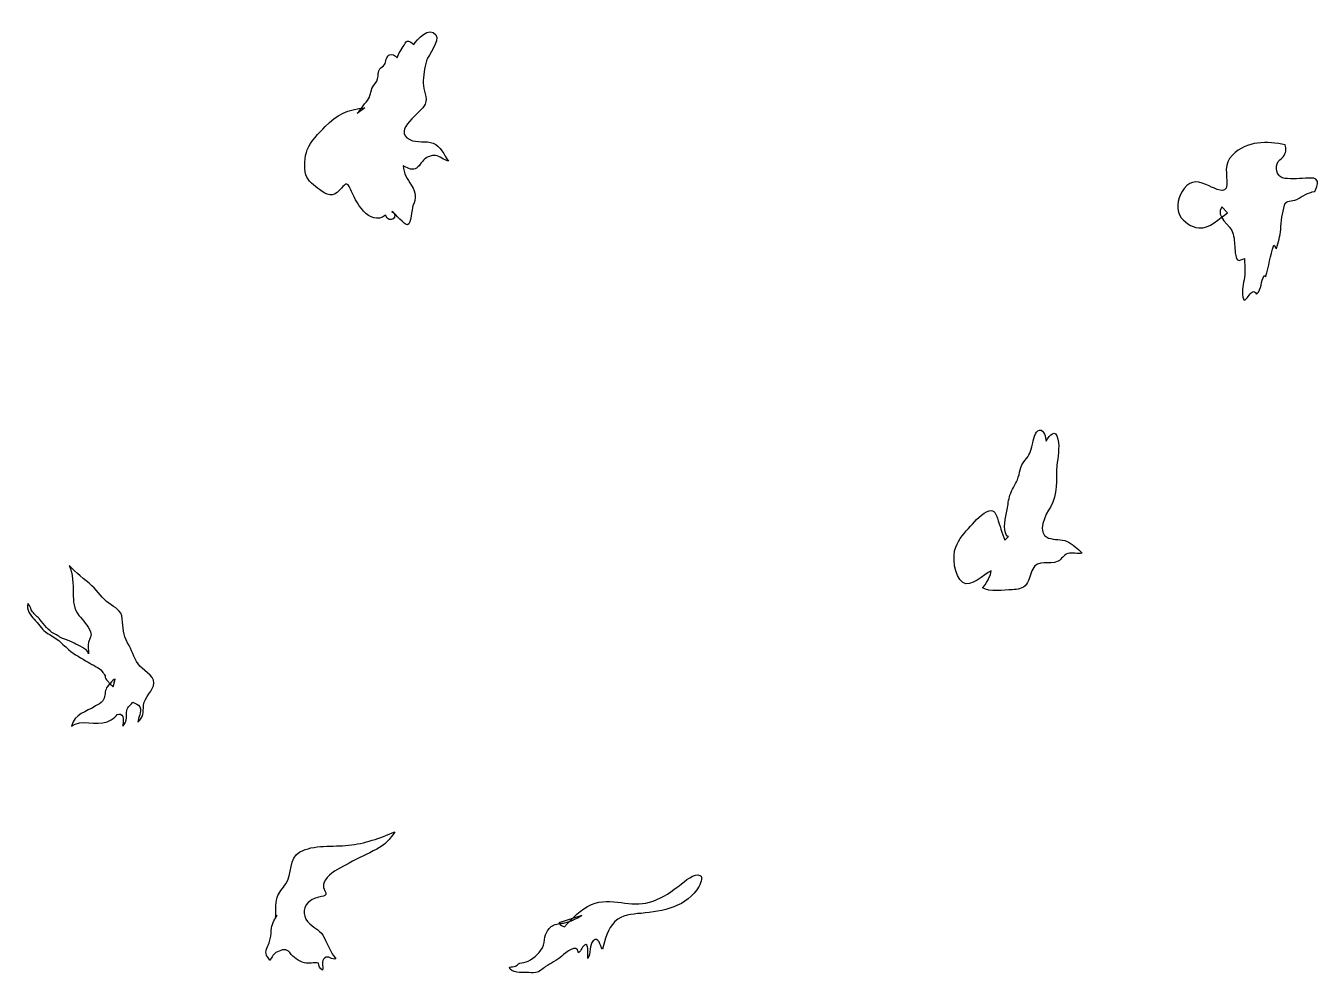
# Model space of a CAD drawing. Header units: centimetres. Extents: x -3.52 to 1.31, y -3.67 to 3.67.
# Drawn here: x -3.518 to 0.944, y -3.666 to -0.395 of the extents above; entities that cross this region are included whole.
import ezdxf

# ---------------------------------------------------------------- set-up
doc = ezdxf.new("R2010")
doc.units = ezdxf.units.CM
doc.header["$MEASUREMENT"] = 0
doc.layers.add('Layer 1', color=7, linetype='Continuous')

msp = doc.modelspace()

# ---------------------------------------------------------------- linework, layer by layer
at = {"layer": 'Layer 1'}
for points, knots in [([(-2.34778, -0.67834), (-2.40408, -0.68318), (-2.4457, -0.70131), (-2.48454, -0.74292), (-2.48454, -0.74292), (-2.50587, -0.76557), (-2.53515, -0.79261), (-2.54629, -0.82261), (-2.54629, -0.82261), (-2.55529, -0.84714), (-2.55812, -0.88413), (-2.55103, -0.90945), (-2.55103, -0.90945), (-2.54494, -0.93165), (-2.52105, -0.94673), (-2.5038, -0.96028), (-2.5038, -0.96028), (-2.47888, -0.97967), (-2.45787, -0.98798), (-2.4344, -0.96234), (-2.4344, -0.96234), (-2.41712, -0.9435), (-2.40913, -0.92779), (-2.39662, -0.95895), (-2.39662, -0.95895), (-2.38064, -0.9988), (-2.33304, -1.09063), (-2.27573, -1.04891), (-2.27573, -1.04891), (-2.26409, -1.0827), (-2.22514, -1.05113), (-2.25364, -1.03576), (-2.25364, -1.03576), (-2.24179, -1.04317), (-2.21194, -1.08341), (-2.19961, -1.08151), (-2.19961, -1.08151), (-2.18778, -1.07976), (-2.18569, -1.02798), (-2.18114, -1.01642), (-2.18114, -1.01642), (-2.17021, -0.98864), (-2.17003, -0.97258), (-2.18638, -0.94593), (-2.18638, -0.94593), (-2.20077, -0.92265), (-2.213, -0.9059), (-2.21527, -0.87788), (-2.21527, -0.87788), (-2.20315, -0.88354), (-2.18746, -0.89455), (-2.17315, -0.88854), (-2.17315, -0.88854), (-2.16064, -0.8832), (-2.15127, -0.86377), (-2.14132, -0.8552), (-2.14132, -0.8552), (-2.13254, -0.84771), (-2.11589, -0.84131), (-2.10385, -0.84226), (-2.10385, -0.84226), (-2.08766, -0.84377), (-2.07533, -0.85972), (-2.0589, -0.86171), (-2.0589, -0.86171), (-2.07276, -0.84099), (-2.08689, -0.81041), (-2.11116, -0.80027), (-2.11116, -0.80027), (-2.1369, -0.78953), (-2.16736, -0.80077), (-2.19249, -0.78757), (-2.19249, -0.78757), (-2.25461, -0.75503), (-2.1505, -0.69417), (-2.13896, -0.66541), (-2.13896, -0.66541), (-2.12951, -0.64189), (-2.14597, -0.61707), (-2.14597, -0.59302), (-2.14597, -0.59302), (-2.14597, -0.56897), (-2.14102, -0.53915), (-2.13435, -0.51587), (-2.13435, -0.51587), (-2.12792, -0.49362), (-2.08733, -0.44843), (-2.10271, -0.42546), (-2.10271, -0.42546), (-2.12311, -0.39482), (-2.16801, -0.44282), (-2.17862, -0.45927), (-2.17862, -0.45927), (-2.19352, -0.44588), (-2.2018, -0.44014), (-2.21206, -0.46144), (-2.21206, -0.46144), (-2.21878, -0.47533), (-2.23169, -0.49036), (-2.23593, -0.50504), (-2.23593, -0.50504), (-2.24321, -0.4979), (-2.2527, -0.48975), (-2.26313, -0.49507), (-2.26313, -0.49507), (-2.27448, -0.50076), (-2.27332, -0.51923), (-2.27969, -0.52851), (-2.27969, -0.52851), (-2.28345, -0.53412), (-2.29173, -0.53806), (-2.29567, -0.54367), (-2.29567, -0.54367), (-2.30268, -0.55322), (-2.3003, -0.5573), (-2.30149, -0.56902), (-2.30149, -0.56902), (-2.30287, -0.58265), (-2.3085, -0.58953), (-2.31639, -0.59998), (-2.31639, -0.59998), (-2.32763, -0.61517), (-2.32615, -0.63144), (-2.33436, -0.64665), (-2.33436, -0.64665), (-2.33878, -0.65493), (-2.34756, -0.66231), (-2.35288, -0.67067), (-2.35288, -0.67067), (-2.35899, -0.68078), (-2.36661, -0.68877), (-2.3741, -0.698), (-2.3741, -0.698), (-2.3741, -0.698), (-2.34778, -0.67834), (-2.34778, -0.67834)], [0, 0, 0, 0, 0.0285714, 0.0285714, 0.0285714, 0.0285714, 0.0571429, 0.0571429, 0.0571429, 0.0571429, 0.0857143, 0.0857143, 0.0857143, 0.0857143, 0.1142857, 0.1142857, 0.1142857, 0.1142857, 0.1428571, 0.1428571, 0.1428571, 0.1428571, 0.1714286, 0.1714286, 0.1714286, 0.1714286, 0.2, 0.2, 0.2, 0.2, 0.2285714, 0.2285714, 0.2285714, 0.2285714, 0.2571429, 0.2571429, 0.2571429, 0.2571429, 0.2857143, 0.2857143, 0.2857143, 0.2857143, 0.3142857, 0.3142857, 0.3142857, 0.3142857, 0.3428571, 0.3428571, 0.3428571, 0.3428571, 0.3714286, 0.3714286, 0.3714286, 0.3714286, 0.4, 0.4, 0.4, 0.4, 0.4285714, 0.4285714, 0.4285714, 0.4285714, 0.4571429, 0.4571429, 0.4571429, 0.4571429, 0.4857143, 0.4857143, 0.4857143, 0.4857143, 0.5142857, 0.5142857, 0.5142857, 0.5142857, 0.5428571, 0.5428571, 0.5428571, 0.5428571, 0.5714286, 0.5714286, 0.5714286, 0.5714286, 0.6, 0.6, 0.6, 0.6, 0.6285714, 0.6285714, 0.6285714, 0.6285714, 0.6571429, 0.6571429, 0.6571429, 0.6571429, 0.6857143, 0.6857143, 0.6857143, 0.6857143, 0.7142857, 0.7142857, 0.7142857, 0.7142857, 0.7428571, 0.7428571, 0.7428571, 0.7428571, 0.7714286, 0.7714286, 0.7714286, 0.7714286, 0.8, 0.8, 0.8, 0.8, 0.8285714, 0.8285714, 0.8285714, 0.8285714, 0.8571429, 0.8571429, 0.8571429, 0.8571429, 0.8857143, 0.8857143, 0.8857143, 0.8857143, 0.9142857, 0.9142857, 0.9142857, 0.9142857, 0.9428571, 0.9428571, 0.9428571, 0.9428571, 1, 1, 1, 1]), ([(-2.34778, -0.67834), (-2.34778, -0.67834), (-2.34778, -0.67834), (-2.34778, -0.67834), (-2.34778, -0.67834), (-2.34778, -0.67834), (-2.34778, -0.67834), (-2.34778, -0.67834)], [0, 0, 0, 0, 0.3333333, 0.3333333, 0.3333333, 0.3333333, 1, 1, 1, 1]), ([(0.63116, -1.04005), (0.60444, -1.06029), (0.56814, -1.09574), (0.53157, -1.09291), (0.53157, -1.09291), (0.50686, -1.0909), (0.47791, -1.07079), (0.46614, -1.04933), (0.46614, -1.04933), (0.45037, -1.02041), (0.46349, -0.98128), (0.48143, -0.95643), (0.48143, -0.95643), (0.5053, -0.9236), (0.53546, -0.93272), (0.56774, -0.94743), (0.56774, -0.94743), (0.58795, -0.95661), (0.6269, -0.98066), (0.62846, -0.94378), (0.62846, -0.94378), (0.63015, -0.90494), (0.61613, -0.87274), (0.6482, -0.84102), (0.6482, -0.84102), (0.69821, -0.79123), (0.76734, -0.79242), (0.83045, -0.80522), (0.83045, -0.80522), (0.83378, -0.82059), (0.83363, -0.83459), (0.82317, -0.84702), (0.82317, -0.84702), (0.81587, -0.8558), (0.8064, -0.85967), (0.80264, -0.87107), (0.80264, -0.87107), (0.79515, -0.89374), (0.80433, -0.91859), (0.82841, -0.92155), (0.82841, -0.92155), (0.85484, -0.9248), (0.88344, -0.92126), (0.90995, -0.92105), (0.90995, -0.92105), (0.92228, -0.92084), (0.93726, -0.91838), (0.94138, -0.93251), (0.94138, -0.93251), (0.94397, -0.94169), (0.93529, -0.95775), (0.93252, -0.9664), (0.93252, -0.9664), (0.90675, -0.97087), (0.89209, -0.98251), (0.87013, -0.99445), (0.87013, -0.99445), (0.85277, -1.00387), (0.83314, -0.99307), (0.8278, -1.01414), (0.8278, -1.01414), (0.82129, -1.04078), (0.81529, -1.07036), (0.8146, -1.09788), (0.8146, -1.09788), (0.8141, -1.12135), (0.80492, -1.14146), (0.8006, -1.16445), (0.8006, -1.16445), (0.7933, -1.16231), (0.79785, -1.15458), (0.79073, -1.15212), (0.79073, -1.15212), (0.778, -1.18794), (0.77438, -1.22589), (0.76271, -1.26139), (0.76271, -1.26139), (0.76221, -1.25869), (0.76065, -1.25734), (0.75797, -1.25734), (0.75797, -1.25734), (0.74463, -1.27668), (0.75114, -1.30457), (0.73122, -1.32116), (0.73122, -1.32116), (0.71259, -1.2842), (0.68746, -1.38114), (0.68322, -1.32254), (0.68322, -1.32254), (0.68163, -1.29899), (0.68796, -1.27809), (0.69031, -1.25528), (0.69031, -1.25528), (0.69219, -1.23665), (0.69052, -1.21684), (0.68933, -1.19821), (0.68933, -1.19821), (0.68216, -1.19967), (0.67248, -1.20776), (0.66578, -1.20342), (0.66578, -1.20342), (0.66004, -1.19964), (0.65766, -1.17786), (0.65708, -1.17146), (0.65708, -1.17146), (0.65512, -1.15077), (0.65581, -1.1345), (0.65039, -1.11378), (0.65039, -1.11378), (0.64229, -1.08182), (0.58726, -1.05499), (0.61142, -1.0203), (0.61142, -1.0203), (0.61142, -1.0203), (0.63116, -1.04005), (0.63116, -1.04005)], [0, 0, 0, 0, 0.0333333, 0.0333333, 0.0333333, 0.0333333, 0.0666667, 0.0666667, 0.0666667, 0.0666667, 0.1, 0.1, 0.1, 0.1, 0.1333333, 0.1333333, 0.1333333, 0.1333333, 0.1666667, 0.1666667, 0.1666667, 0.1666667, 0.2, 0.2, 0.2, 0.2, 0.2333333, 0.2333333, 0.2333333, 0.2333333, 0.2666667, 0.2666667, 0.2666667, 0.2666667, 0.3, 0.3, 0.3, 0.3, 0.3333333, 0.3333333, 0.3333333, 0.3333333, 0.3666667, 0.3666667, 0.3666667, 0.3666667, 0.4, 0.4, 0.4, 0.4, 0.4333333, 0.4333333, 0.4333333, 0.4333333, 0.4666667, 0.4666667, 0.4666667, 0.4666667, 0.5, 0.5, 0.5, 0.5, 0.5333333, 0.5333333, 0.5333333, 0.5333333, 0.5666667, 0.5666667, 0.5666667, 0.5666667, 0.6, 0.6, 0.6, 0.6, 0.6333333, 0.6333333, 0.6333333, 0.6333333, 0.6666667, 0.6666667, 0.6666667, 0.6666667, 0.7, 0.7, 0.7, 0.7, 0.7333333, 0.7333333, 0.7333333, 0.7333333, 0.7666667, 0.7666667, 0.7666667, 0.7666667, 0.8, 0.8, 0.8, 0.8, 0.8333333, 0.8333333, 0.8333333, 0.8333333, 0.8666667, 0.8666667, 0.8666667, 0.8666667, 0.9, 0.9, 0.9, 0.9, 0.9333333, 0.9333333, 0.9333333, 0.9333333, 1, 1, 1, 1]), ([(0.63116, -1.04005), (0.63116, -1.04005), (0.63116, -1.04005), (0.63116, -1.04005), (0.63116, -1.04005), (0.63116, -1.04005), (0.63116, -1.04005), (0.63116, -1.04005)], [0, 0, 0, 0, 0.3333333, 0.3333333, 0.3333333, 0.3333333, 1, 1, 1, 1]), ([(-0.13822, -2.17112), (-0.14751, -2.14606), (-0.15518, -2.12064), (-0.16357, -2.09529), (-0.16357, -2.09529), (-0.16857, -2.08034), (-0.17294, -2.06542), (-0.19138, -2.06965), (-0.19138, -2.06965), (-0.21593, -2.07507), (-0.24009, -2.10534), (-0.25607, -2.1228), (-0.25607, -2.1228), (-0.27546, -2.14391), (-0.29668, -2.16778), (-0.30735, -2.19471), (-0.30735, -2.19471), (-0.32026, -2.22707), (-0.31277, -2.29448), (-0.28322, -2.31719), (-0.28322, -2.31719), (-0.25718, -2.33709), (-0.20845, -2.28877), (-0.18519, -2.27713), (-0.18519, -2.27713), (-0.18339, -2.28875), (-0.20559, -2.32859), (-0.21488, -2.33571), (-0.21488, -2.33571), (-0.1917, -2.35061), (-0.13934, -2.34407), (-0.11241, -2.34214), (-0.11241, -2.34214), (-0.09357, -2.34074), (-0.07513, -2.33918), (-0.06338, -2.32338), (-0.06338, -2.32338), (-0.05155, -2.3075), (-0.05036, -2.28777), (-0.04168, -2.27073), (-0.04168, -2.27073), (-0.02345, -2.23493), (0.01571, -2.25959), (0.0459, -2.2438), (0.0459, -2.2438), (0.059, -2.23689), (0.06463, -2.22173), (0.07953, -2.21737), (0.07953, -2.21737), (0.09472, -2.21295), (0.11316, -2.21888), (0.12914, -2.21599), (0.12914, -2.21599), (0.11334, -2.20101), (0.09718, -2.18472), (0.07707, -2.17556), (0.07707, -2.17556), (0.05617, -2.16619), (0.03349, -2.17093), (0.01256, -2.16355), (0.01256, -2.16355), (-0.03128, -2.14775), (0.00341, -2.0814), (0.01939, -2.05655), (0.01939, -2.05655), (0.04781, -2.01255), (0.03685, -1.96326), (0.04199, -1.91354), (0.04199, -1.91354), (0.04503, -1.88377), (0.05204, -1.85184), (0.04546, -1.82213), (0.04546, -1.82213), (0.03697, -1.78459), (0.01763, -1.80705), (0.00471, -1.82893), (0.00471, -1.82893), (0.00254, -1.81742), (-0.0013, -1.78842), (-0.01794, -1.79083), (-0.01794, -1.79083), (-0.03352, -1.79297), (-0.03974, -1.82859), (-0.04241, -1.83973), (-0.04241, -1.83973), (-0.04823, -1.86439), (-0.05257, -1.87788), (-0.06905, -1.89611), (-0.06905, -1.89611), (-0.08657, -1.91537), (-0.085, -1.93963), (-0.09419, -1.96241), (-0.09419, -1.96241), (-0.10178, -1.98093), (-0.1139, -1.99609), (-0.12001, -2.01578), (-0.12001, -2.01578), (-0.12506, -2.03203), (-0.12715, -2.04872), (-0.12956, -2.06557), (-0.12956, -2.06557), (-0.13401, -2.09475), (-0.14766, -2.12936), (-0.13038, -2.15667), (-0.13038, -2.15667), (-0.12861, -2.15717), (-0.12681, -2.15757), (-0.12506, -2.15797), (-0.12506, -2.15797), (-0.12506, -2.15797), (-0.13822, -2.17112), (-0.13822, -2.17112)], [0, 0, 0, 0, 0.0344828, 0.0344828, 0.0344828, 0.0344828, 0.0689655, 0.0689655, 0.0689655, 0.0689655, 0.1034483, 0.1034483, 0.1034483, 0.1034483, 0.137931, 0.137931, 0.137931, 0.137931, 0.1724138, 0.1724138, 0.1724138, 0.1724138, 0.2068966, 0.2068966, 0.2068966, 0.2068966, 0.2413793, 0.2413793, 0.2413793, 0.2413793, 0.2758621, 0.2758621, 0.2758621, 0.2758621, 0.3103448, 0.3103448, 0.3103448, 0.3103448, 0.3448276, 0.3448276, 0.3448276, 0.3448276, 0.3793103, 0.3793103, 0.3793103, 0.3793103, 0.4137931, 0.4137931, 0.4137931, 0.4137931, 0.4482759, 0.4482759, 0.4482759, 0.4482759, 0.4827586, 0.4827586, 0.4827586, 0.4827586, 0.5172414, 0.5172414, 0.5172414, 0.5172414, 0.5517241, 0.5517241, 0.5517241, 0.5517241, 0.5862069, 0.5862069, 0.5862069, 0.5862069, 0.6206897, 0.6206897, 0.6206897, 0.6206897, 0.6551724, 0.6551724, 0.6551724, 0.6551724, 0.6896552, 0.6896552, 0.6896552, 0.6896552, 0.7241379, 0.7241379, 0.7241379, 0.7241379, 0.7586207, 0.7586207, 0.7586207, 0.7586207, 0.7931034, 0.7931034, 0.7931034, 0.7931034, 0.8275862, 0.8275862, 0.8275862, 0.8275862, 0.862069, 0.862069, 0.862069, 0.862069, 0.8965517, 0.8965517, 0.8965517, 0.8965517, 0.9310345, 0.9310345, 0.9310345, 0.9310345, 1, 1, 1, 1]), ([(-0.13822, -2.17112), (-0.13822, -2.17112), (-0.13822, -2.17112), (-0.13822, -2.17112), (-0.13822, -2.17112), (-0.13822, -2.17112), (-0.13822, -2.17112), (-0.13822, -2.17112)], [0, 0, 0, 0, 0.3333333, 0.3333333, 0.3333333, 0.3333333, 1, 1, 1, 1]), ([(-3.2159, -2.67748), (-3.22566, -2.6692), (-3.23432, -2.65983), (-3.24191, -2.64957), (-3.24191, -2.64957), (-3.24358, -2.64653), (-3.24416, -2.64335), (-3.24379, -2.64002), (-3.24379, -2.64002), (-3.24662, -2.63518), (-3.25067, -2.62827), (-3.25406, -2.62414), (-3.25406, -2.62414), (-3.26657, -2.6094), (-3.28658, -2.60289), (-3.30274, -2.59265), (-3.30274, -2.59265), (-3.32573, -2.57797), (-3.34933, -2.56664), (-3.37031, -2.54868), (-3.37031, -2.54868), (-3.38375, -2.53736), (-3.39523, -2.52402), (-3.40976, -2.5136), (-3.40976, -2.5136), (-3.42238, -2.50431), (-3.43804, -2.49661), (-3.45, -2.48741), (-3.45, -2.48741), (-3.46408, -2.47622), (-3.47553, -2.45738), (-3.48895, -2.4442), (-3.48895, -2.4442), (-3.50141, -2.43195), (-3.51776, -2.40877), (-3.51046, -2.39015), (-3.51046, -2.39015), (-3.50258, -2.39774), (-3.50138, -2.40957), (-3.49474, -2.41817), (-3.49474, -2.41817), (-3.48707, -2.42844), (-3.4764, -2.43542), (-3.46852, -2.44577), (-3.46852, -2.44577), (-3.45582, -2.46244), (-3.43955, -2.48445), (-3.42071, -2.49324), (-3.42071, -2.49324), (-3.40896, -2.49864), (-3.3992, -2.5074), (-3.387, -2.51224), (-3.387, -2.51224), (-3.37446, -2.51721), (-3.36282, -2.52036), (-3.3511, -2.52655), (-3.3511, -2.52655), (-3.33612, -2.53467), (-3.30517, -2.54539), (-3.30091, -2.56372), (-3.30091, -2.56372), (-3.30192, -2.55158), (-3.30438, -2.53451), (-3.30123, -2.52282), (-3.30123, -2.52282), (-3.29718, -2.50798), (-3.28832, -2.50337), (-3.29462, -2.48729), (-3.29462, -2.48729), (-3.30319, -2.46581), (-3.32047, -2.44824), (-3.33505, -2.43077), (-3.33505, -2.43077), (-3.35325, -2.40878), (-3.35389, -2.38187), (-3.35397, -2.35444), (-3.35397, -2.35444), (-3.35418, -2.32338), (-3.35595, -2.2875), (-3.36786, -2.2585), (-3.36786, -2.2585), (-3.34413, -2.28512), (-3.316, -2.30486), (-3.2896, -2.32851), (-3.2896, -2.32851), (-3.26878, -2.34716), (-3.25457, -2.37291), (-3.23131, -2.38886), (-3.23131, -2.38886), (-3.20824, -2.40463), (-3.18853, -2.41146), (-3.18477, -2.44239), (-3.18477, -2.44239), (-3.18101, -2.47356), (-3.18326, -2.49774), (-3.1663, -2.52573), (-3.1663, -2.52573), (-3.15233, -2.54888), (-3.14503, -2.576), (-3.12992, -2.59838), (-3.12992, -2.59838), (-3.11629, -2.61862), (-3.07502, -2.63725), (-3.07579, -2.66397), (-3.07579, -2.66397), (-3.07669, -2.69199), (-3.10841, -2.71183), (-3.11111, -2.74118), (-3.11111, -2.74118), (-3.11354, -2.76764), (-3.10963, -2.78015), (-3.13103, -2.79986), (-3.13103, -2.79986), (-3.12981, -2.78322), (-3.11629, -2.76446), (-3.12391, -2.74692), (-3.12391, -2.74692), (-3.12804, -2.73755), (-3.14026, -2.7353), (-3.14846, -2.73102), (-3.14846, -2.73102), (-3.15992, -2.74504), (-3.16897, -2.74639), (-3.16968, -2.76584), (-3.16968, -2.76584), (-3.17055, -2.78584), (-3.16926, -2.79788), (-3.18328, -2.81339), (-3.18328, -2.81339), (-3.18222, -2.79976), (-3.17627, -2.76899), (-3.19717, -2.77188), (-3.19717, -2.77188), (-3.20625, -2.77304), (-3.20429, -2.77818), (-3.21048, -2.78281), (-3.21048, -2.78281), (-3.21876, -2.78903), (-3.22776, -2.79405), (-3.23734, -2.79789), (-3.23734, -2.79789), (-3.27539, -2.81326), (-3.32648, -2.78646), (-3.36058, -2.81377), (-3.36058, -2.81377), (-3.34846, -2.76813), (-3.30978, -2.76538), (-3.27676, -2.74368), (-3.27676, -2.74368), (-3.26837, -2.73815), (-3.25853, -2.73402), (-3.25221, -2.72593), (-3.25221, -2.72593), (-3.24274, -2.71381), (-3.24647, -2.69802), (-3.24086, -2.6851), (-3.24086, -2.6851), (-3.23731, -2.677), (-3.21758, -2.65248), (-3.2093, -2.65118), (-3.2093, -2.65118), (-3.2093, -2.65118), (-3.2159, -2.67748), (-3.2159, -2.67748)], [0, 0, 0, 0, 0.0238095, 0.0238095, 0.0238095, 0.0238095, 0.047619, 0.047619, 0.047619, 0.047619, 0.0714286, 0.0714286, 0.0714286, 0.0714286, 0.0952381, 0.0952381, 0.0952381, 0.0952381, 0.1190476, 0.1190476, 0.1190476, 0.1190476, 0.1428571, 0.1428571, 0.1428571, 0.1428571, 0.1666667, 0.1666667, 0.1666667, 0.1666667, 0.1904762, 0.1904762, 0.1904762, 0.1904762, 0.2142857, 0.2142857, 0.2142857, 0.2142857, 0.2380952, 0.2380952, 0.2380952, 0.2380952, 0.2619048, 0.2619048, 0.2619048, 0.2619048, 0.2857143, 0.2857143, 0.2857143, 0.2857143, 0.3095238, 0.3095238, 0.3095238, 0.3095238, 0.3333333, 0.3333333, 0.3333333, 0.3333333, 0.3571429, 0.3571429, 0.3571429, 0.3571429, 0.3809524, 0.3809524, 0.3809524, 0.3809524, 0.4047619, 0.4047619, 0.4047619, 0.4047619, 0.4285714, 0.4285714, 0.4285714, 0.4285714, 0.452381, 0.452381, 0.452381, 0.452381, 0.4761905, 0.4761905, 0.4761905, 0.4761905, 0.5, 0.5, 0.5, 0.5, 0.5238095, 0.5238095, 0.5238095, 0.5238095, 0.547619, 0.547619, 0.547619, 0.547619, 0.5714286, 0.5714286, 0.5714286, 0.5714286, 0.5952381, 0.5952381, 0.5952381, 0.5952381, 0.6190476, 0.6190476, 0.6190476, 0.6190476, 0.6428571, 0.6428571, 0.6428571, 0.6428571, 0.6666667, 0.6666667, 0.6666667, 0.6666667, 0.6904762, 0.6904762, 0.6904762, 0.6904762, 0.7142857, 0.7142857, 0.7142857, 0.7142857, 0.7380952, 0.7380952, 0.7380952, 0.7380952, 0.7619048, 0.7619048, 0.7619048, 0.7619048, 0.7857143, 0.7857143, 0.7857143, 0.7857143, 0.8095238, 0.8095238, 0.8095238, 0.8095238, 0.8333333, 0.8333333, 0.8333333, 0.8333333, 0.8571429, 0.8571429, 0.8571429, 0.8571429, 0.8809524, 0.8809524, 0.8809524, 0.8809524, 0.9047619, 0.9047619, 0.9047619, 0.9047619, 0.9285714, 0.9285714, 0.9285714, 0.9285714, 0.952381, 0.952381, 0.952381, 0.952381, 1, 1, 1, 1]), ([(-3.2159, -2.67748), (-3.2159, -2.67748), (-3.2159, -2.67748), (-3.2159, -2.67748), (-3.2159, -2.67748), (-3.2159, -2.67748), (-3.2159, -2.67748), (-3.2159, -2.67748)], [0, 0, 0, 0, 0.3333333, 0.3333333, 0.3333333, 0.3333333, 1, 1, 1, 1]), ([(-2.65025, -3.4666), (-2.6611, -3.48512), (-2.66917, -3.49769), (-2.67028, -3.51915), (-2.67028, -3.51915), (-2.67094, -3.53293), (-2.67234, -3.54352), (-2.67637, -3.55712), (-2.67637, -3.55712), (-2.67984, -3.5685), (-2.69055, -3.5876), (-2.68862, -3.59882), (-2.68862, -3.59882), (-2.68714, -3.60723), (-2.67925, -3.61313), (-2.67658, -3.62221), (-2.67658, -3.62221), (-2.66682, -3.61086), (-2.66335, -3.59924), (-2.64949, -3.59274), (-2.64949, -3.59274), (-2.63213, -3.58467), (-2.61811, -3.58062), (-2.60668, -3.59544), (-2.60668, -3.59544), (-2.59377, -3.61187), (-2.57721, -3.62478), (-2.55588, -3.63042), (-2.55588, -3.63042), (-2.5399, -3.63476), (-2.52328, -3.62867), (-2.5068, -3.63201), (-2.5068, -3.63201), (-2.50638, -3.64156), (-2.50257, -3.65106), (-2.49357, -3.65551), (-2.49357, -3.65551), (-2.49032, -3.64278), (-2.4986, -3.62344), (-2.48666, -3.61416), (-2.48666, -3.61416), (-2.47237, -3.60334), (-2.46131, -3.62167), (-2.44703, -3.61691), (-2.44703, -3.61691), (-2.46642, -3.59431), (-2.47473, -3.56976), (-2.48735, -3.54346), (-2.48735, -3.54346), (-2.49918, -3.51891), (-2.51841, -3.51311), (-2.53752, -3.49623), (-2.53752, -3.49623), (-2.55975, -3.47692), (-2.56493, -3.44387), (-2.54297, -3.42215), (-2.54297, -3.42215), (-2.53183, -3.41122), (-2.51683, -3.40667), (-2.50204, -3.40286), (-2.50204, -3.40286), (-2.49582, -3.40117), (-2.48426, -3.40135), (-2.48198, -3.39418), (-2.48198, -3.39418), (-2.48031, -3.38865), (-2.48918, -3.37621), (-2.49, -3.37034), (-2.49, -3.37034), (-2.49159, -3.35693), (-2.48645, -3.34568), (-2.47756, -3.33571), (-2.47756, -3.33571), (-2.45832, -3.31391), (-2.42657, -3.30108), (-2.40194, -3.2865), (-2.40194, -3.2865), (-2.37098, -3.26816), (-2.33804, -3.25475), (-2.30619, -3.2384), (-2.30619, -3.2384), (-2.27846, -3.22419), (-2.26124, -3.20308), (-2.24346, -3.17805), (-2.24346, -3.17805), (-2.29603, -3.20025), (-2.34681, -3.21866), (-2.40401, -3.22483), (-2.40401, -3.22483), (-2.45597, -3.23023), (-2.525, -3.22187), (-2.57221, -3.24777), (-2.57221, -3.24777), (-2.61129, -3.26917), (-2.59705, -3.32447), (-2.62018, -3.35821), (-2.62018, -3.35821), (-2.63079, -3.37401), (-2.64423, -3.38663), (-2.64976, -3.40536), (-2.64976, -3.40536), (-2.65627, -3.42825), (-2.65476, -3.45407), (-2.65529, -3.47764), (-2.65529, -3.47764), (-2.65579, -3.47616), (-2.65627, -3.47478), (-2.65685, -3.47327), (-2.65685, -3.47327), (-2.65685, -3.47327), (-2.65025, -3.4666), (-2.65025, -3.4666)], [0, 0, 0, 0, 0.0344828, 0.0344828, 0.0344828, 0.0344828, 0.0689655, 0.0689655, 0.0689655, 0.0689655, 0.1034483, 0.1034483, 0.1034483, 0.1034483, 0.137931, 0.137931, 0.137931, 0.137931, 0.1724138, 0.1724138, 0.1724138, 0.1724138, 0.2068966, 0.2068966, 0.2068966, 0.2068966, 0.2413793, 0.2413793, 0.2413793, 0.2413793, 0.2758621, 0.2758621, 0.2758621, 0.2758621, 0.3103448, 0.3103448, 0.3103448, 0.3103448, 0.3448276, 0.3448276, 0.3448276, 0.3448276, 0.3793103, 0.3793103, 0.3793103, 0.3793103, 0.4137931, 0.4137931, 0.4137931, 0.4137931, 0.4482759, 0.4482759, 0.4482759, 0.4482759, 0.4827586, 0.4827586, 0.4827586, 0.4827586, 0.5172414, 0.5172414, 0.5172414, 0.5172414, 0.5517241, 0.5517241, 0.5517241, 0.5517241, 0.5862069, 0.5862069, 0.5862069, 0.5862069, 0.6206897, 0.6206897, 0.6206897, 0.6206897, 0.6551724, 0.6551724, 0.6551724, 0.6551724, 0.6896552, 0.6896552, 0.6896552, 0.6896552, 0.7241379, 0.7241379, 0.7241379, 0.7241379, 0.7586207, 0.7586207, 0.7586207, 0.7586207, 0.7931034, 0.7931034, 0.7931034, 0.7931034, 0.8275862, 0.8275862, 0.8275862, 0.8275862, 0.862069, 0.862069, 0.862069, 0.862069, 0.8965517, 0.8965517, 0.8965517, 0.8965517, 0.9310345, 0.9310345, 0.9310345, 0.9310345, 1, 1, 1, 1]), ([(-1.59806, -3.4666), (-1.61759, -3.47843), (-1.6351, -3.48819), (-1.65733, -3.49245), (-1.65733, -3.49245), (-1.66945, -3.4948), (-1.68927, -3.49647), (-1.70001, -3.5024), (-1.70001, -3.5024), (-1.71017, -3.50793), (-1.71853, -3.52304), (-1.7234, -3.53338), (-1.7234, -3.53338), (-1.72909, -3.54529), (-1.72665, -3.55783), (-1.73049, -3.56928), (-1.73049, -3.56928), (-1.73906, -3.5942), (-1.76145, -3.61384), (-1.78354, -3.62487), (-1.78354, -3.62487), (-1.7937, -3.6299), (-1.80219, -3.62844), (-1.81275, -3.6323), (-1.81275, -3.6323), (-1.81788, -3.63405), (-1.82153, -3.64048), (-1.82714, -3.64254), (-1.82714, -3.64254), (-1.83365, -3.645), (-1.84066, -3.64381), (-1.84746, -3.64529), (-1.84746, -3.64529), (-1.8469, -3.66598), (-1.80251, -3.66423), (-1.78851, -3.66402), (-1.78851, -3.66402), (-1.77875, -3.66381), (-1.7665, -3.6663), (-1.75702, -3.66431), (-1.75702, -3.66431), (-1.74482, -3.66196), (-1.73464, -3.65169), (-1.7245, -3.64492), (-1.7245, -3.64492), (-1.70537, -3.63219), (-1.68555, -3.62203), (-1.66743, -3.60761), (-1.66743, -3.60761), (-1.6529, -3.59607), (-1.61565, -3.56139), (-1.61002, -3.59618), (-1.61002, -3.59618), (-1.59769, -3.58917), (-1.59867, -3.57181), (-1.5847, -3.56729), (-1.5847, -3.56729), (-1.57126, -3.57131), (-1.58094, -3.60534), (-1.577, -3.61589), (-1.577, -3.61589), (-1.56626, -3.6002), (-1.57226, -3.5662), (-1.55964, -3.55496), (-1.55964, -3.55496), (-1.53924, -3.53689), (-1.53519, -3.57311), (-1.52741, -3.58335), (-1.52741, -3.58335), (-1.51802, -3.55073), (-1.50907, -3.51263), (-1.48373, -3.48805), (-1.48373, -3.48805), (-1.45976, -3.4649), (-1.42544, -3.46233), (-1.39388, -3.45977), (-1.39388, -3.45977), (-1.31945, -3.45358), (-1.23317, -3.43778), (-1.19322, -3.36582), (-1.19322, -3.36582), (-1.18661, -3.35386), (-1.17525, -3.32791), (-1.19714, -3.32706), (-1.19714, -3.32706), (-1.22053, -3.32608), (-1.25151, -3.35741), (-1.26895, -3.36984), (-1.26895, -3.36984), (-1.29842, -3.39106), (-1.3292, -3.41196), (-1.36478, -3.42143), (-1.36478, -3.42143), (-1.39693, -3.43008), (-1.42929, -3.42691), (-1.46194, -3.42278), (-1.46194, -3.42278), (-1.49684, -3.41826), (-1.53147, -3.41511), (-1.5647, -3.42929), (-1.5647, -3.42929), (-1.60224, -3.44527), (-1.63066, -3.47692), (-1.65797, -3.50599), (-1.65797, -3.50599), (-1.66617, -3.50493), (-1.67247, -3.50059), (-1.6771, -3.49289), (-1.6771, -3.49289), (-1.6771, -3.49289), (-1.59806, -3.4666), (-1.59806, -3.4666)], [0, 0, 0, 0, 0.0344828, 0.0344828, 0.0344828, 0.0344828, 0.0689655, 0.0689655, 0.0689655, 0.0689655, 0.1034483, 0.1034483, 0.1034483, 0.1034483, 0.137931, 0.137931, 0.137931, 0.137931, 0.1724138, 0.1724138, 0.1724138, 0.1724138, 0.2068966, 0.2068966, 0.2068966, 0.2068966, 0.2413793, 0.2413793, 0.2413793, 0.2413793, 0.2758621, 0.2758621, 0.2758621, 0.2758621, 0.3103448, 0.3103448, 0.3103448, 0.3103448, 0.3448276, 0.3448276, 0.3448276, 0.3448276, 0.3793103, 0.3793103, 0.3793103, 0.3793103, 0.4137931, 0.4137931, 0.4137931, 0.4137931, 0.4482759, 0.4482759, 0.4482759, 0.4482759, 0.4827586, 0.4827586, 0.4827586, 0.4827586, 0.5172414, 0.5172414, 0.5172414, 0.5172414, 0.5517241, 0.5517241, 0.5517241, 0.5517241, 0.5862069, 0.5862069, 0.5862069, 0.5862069, 0.6206897, 0.6206897, 0.6206897, 0.6206897, 0.6551724, 0.6551724, 0.6551724, 0.6551724, 0.6896552, 0.6896552, 0.6896552, 0.6896552, 0.7241379, 0.7241379, 0.7241379, 0.7241379, 0.7586207, 0.7586207, 0.7586207, 0.7586207, 0.7931034, 0.7931034, 0.7931034, 0.7931034, 0.8275862, 0.8275862, 0.8275862, 0.8275862, 0.862069, 0.862069, 0.862069, 0.862069, 0.8965517, 0.8965517, 0.8965517, 0.8965517, 0.9310345, 0.9310345, 0.9310345, 0.9310345, 1, 1, 1, 1]), ([(-2.65025, -3.4666), (-2.65025, -3.4666), (-2.65025, -3.4666), (-2.65025, -3.4666), (-2.65025, -3.4666), (-2.65025, -3.4666), (-2.65025, -3.4666), (-2.65025, -3.4666)], [0, 0, 0, 0, 0.3333333, 0.3333333, 0.3333333, 0.3333333, 1, 1, 1, 1]), ([(-1.59806, -3.4666), (-1.59806, -3.4666), (-1.59806, -3.4666), (-1.59806, -3.4666), (-1.59806, -3.4666), (-1.59806, -3.4666), (-1.59806, -3.4666), (-1.59806, -3.4666)], [0, 0, 0, 0, 0.3333333, 0.3333333, 0.3333333, 0.3333333, 1, 1, 1, 1])]:
    msp.add_open_spline(points, degree=3, knots=knots, dxfattribs=at)

doc.saveas('drawing.dxf')
